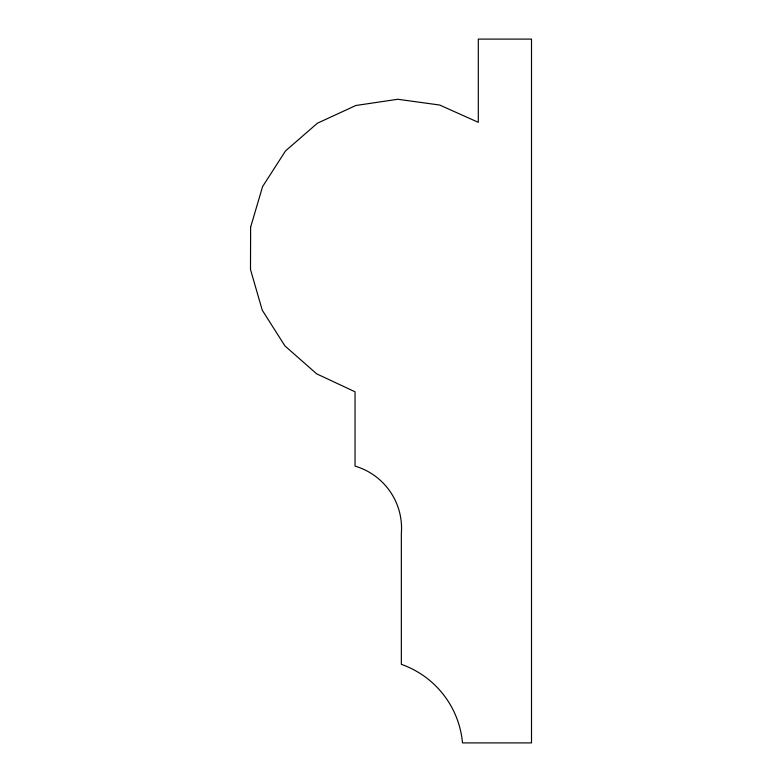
<?xml version="1.0" encoding="UTF-8"?>
<svg xmlns="http://www.w3.org/2000/svg" width="782" height="782" viewBox="0 0 782 782"><rect width="100%" height="100%" fill="white"/><g stroke="black" fill="none" stroke-linecap="round" stroke-linejoin="round"><path stroke-width="1.17" d="M250.621 227.171L250.494 269.497L262.244 310.161L284.912 345.908L316.7 373.864L355.038 391.792L355.038 466.121A64.779 64.779 0 0 1 401.342 533.539L401.342 664.338A92.11 92.11 0 0 1 462.504 742.9L531.506 742.9L531.506 39.1L478.31 39.1L478.31 122.324L439.68 105.032L397.745 99.265L355.869 105.492L317.424 123.194L285.479 150.965L262.596 186.575L250.621 227.171"/></g></svg>
